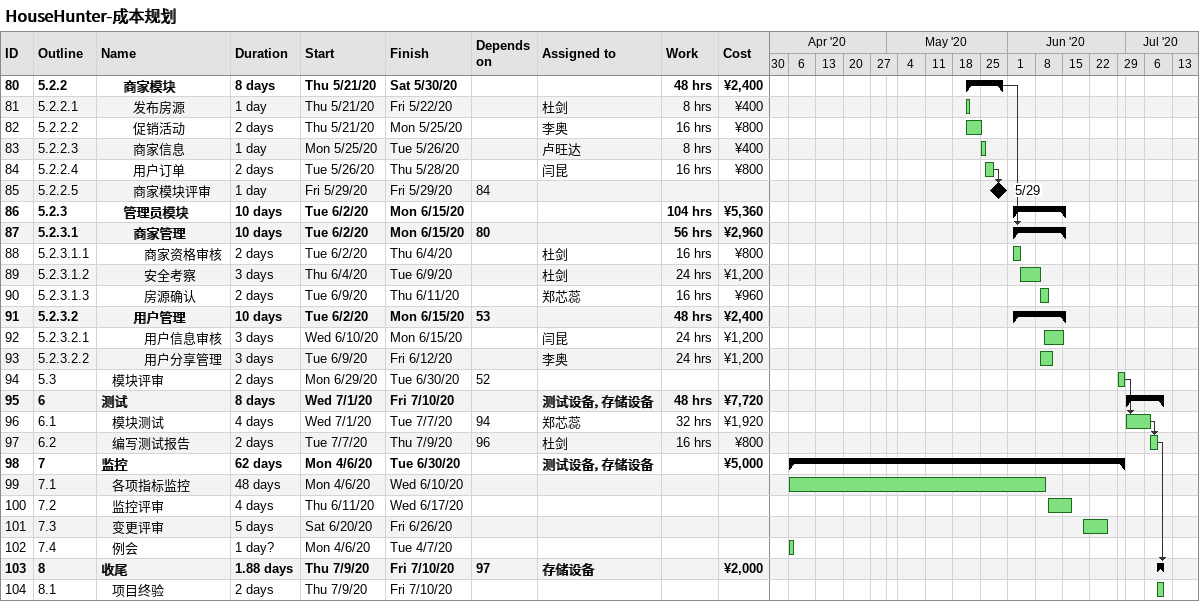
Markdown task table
HouseHunter-成本规划

| ID | WBS | Task | Duration | Start | Finish | Predecessors | Resources | Work (h) | Cost (¥) |
|---|---|---|---|---|---|---|---|---|---|
| 80 | 5.2.2 | **商家模块** | 8d | 2020-05-21 | 2020-05-30 |  |  | 48 | 2400 |
| 81 | 5.2.2.1 | 发布房源 | 1d | 2020-05-21 | 2020-05-22 |  | 杜剑 | 8 | 400 |
| 82 | 5.2.2.2 | 促销活动 | 2d | 2020-05-21 | 2020-05-25 |  | 李奥 | 16 | 800 |
| 83 | 5.2.2.3 | 商家信息 | 1d | 2020-05-25 | 2020-05-26 |  | 卢旺达 | 8 | 400 |
| 84 | 5.2.2.4 | 用户订单 | 2d | 2020-05-26 | 2020-05-28 |  | 闫昆 | 16 | 800 |
| 85 | 5.2.2.5 | 商家模块评审 | 1d | 2020-05-29 | 2020-05-29 | 84 |  |  |  |
| 86 | 5.2.3 | **管理员模块** | 10d | 2020-06-02 | 2020-06-15 |  |  | 104 | 5360 |
| 87 | 5.2.3.1 | **商家管理** | 10d | 2020-06-02 | 2020-06-15 | 80 |  | 56 | 2960 |
| 88 | 5.2.3.1.1 | 商家资格审核 | 2d | 2020-06-02 | 2020-06-04 |  | 杜剑 | 16 | 800 |
| 89 | 5.2.3.1.2 | 安全考察 | 3d | 2020-06-04 | 2020-06-09 |  | 杜剑 | 24 | 1200 |
| 90 | 5.2.3.1.3 | 房源确认 | 2d | 2020-06-09 | 2020-06-11 |  | 郑芯蕊 | 16 | 960 |
| 91 | 5.2.3.2 | **用户管理** | 10d | 2020-06-02 | 2020-06-15 | 53 |  | 48 | 2400 |
| 92 | 5.2.3.2.1 | 用户信息审核 | 3d | 2020-06-10 | 2020-06-15 |  | 闫昆 | 24 | 1200 |
| 93 | 5.2.3.2.2 | 用户分享管理 | 3d | 2020-06-09 | 2020-06-12 |  | 李奥 | 24 | 1200 |
| 94 | 5.3 | 模块评审 | 2d | 2020-06-29 | 2020-06-30 | 52 |  |  |  |
| 95 | 6 | **测试** | 8d | 2020-07-01 | 2020-07-10 |  | 测试设备, 存储设备 | 48 | 7720 |
| 96 | 6.1 | 模块测试 | 4d | 2020-07-01 | 2020-07-07 | 94 | 郑芯蕊 | 32 | 1920 |
| 97 | 6.2 | 编写测试报告 | 2d | 2020-07-07 | 2020-07-09 | 96 | 杜剑 | 16 | 800 |
| 98 | 7 | **监控** | 62d | 2020-04-06 | 2020-06-30 |  | 测试设备, 存储设备 |  | 5000 |
| 99 | 7.1 | 各项指标监控 | 48d | 2020-04-06 | 2020-06-10 |  |  |  |  |
| 100 | 7.2 | 监控评审 | 4d | 2020-06-11 | 2020-06-17 |  |  |  |  |
| 101 | 7.3 | 变更评审 | 5d | 2020-06-20 | 2020-06-26 |  |  |  |  |
| 102 | 7.4 | 例会 | 1d? | 2020-04-06 | 2020-04-07 |  |  |  |  |
| 103 | 8 | **收尾** | 1.88d | 2020-07-09 | 2020-07-10 | 97 | 存储设备 |  | 2000 |
| 104 | 8.1 | 项目终验 | 2d | 2020-07-09 | 2020-07-10 |  |  |  |  |
